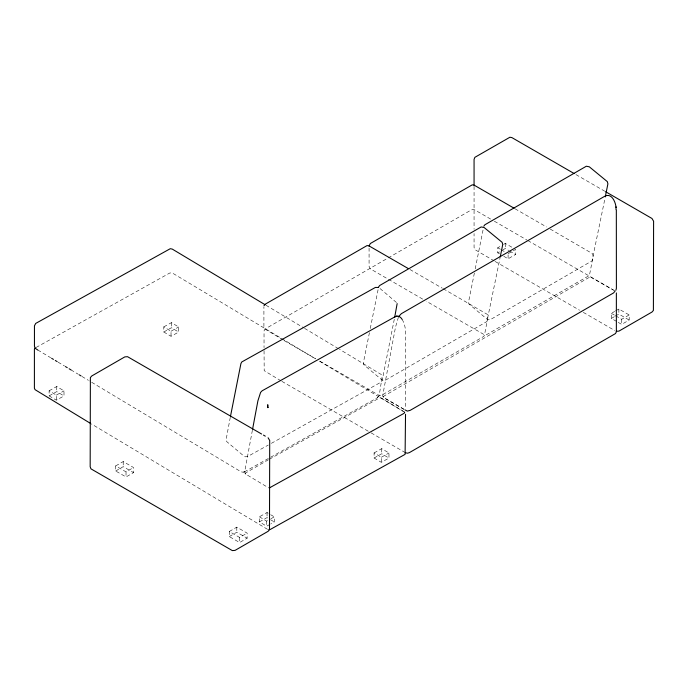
<?xml version="1.0" encoding="UTF-8"?>
<svg xmlns="http://www.w3.org/2000/svg" width="688" height="688" viewBox="0 0 688 688"><rect width="100%" height="100%" fill="white"/><g stroke="black" fill="none" stroke-linecap="round" stroke-linejoin="round"><path stroke-width="0.52" stroke-dasharray="3.44 2.58" d="M404.183 409.386L383.801 397.621L383.775 396.176L588.223 277.935L590.992 277.195L590.373 277.204M268.466 459.739L245.186 473.206L245.659 474.092L268.733 487.921M252.384 430.232L244.799 471.099L244.868 473L245.934 474.264M230.291 417.306L225.982 440.346L226.885 441.748L243.887 456.067L245.496 456.823L247.431 456.643L268.329 445.033M394.293 319.258L382.201 380.378L381.341 381.978L269.266 444.508M369.43 332.682L363.35 362.886L363.556 364.52L381.96 379.957L384.919 380.524L486.923 321.545L500.004 258.12M370.273 328.511L378.237 288.934M474.385 273.007L468.519 302.161L468.726 303.804L487.13 319.241L490.088 319.8L592.084 260.829L605.173 197.404M475.227 268.836L483.191 229.259M269.404 459.223L379.492 397.948L381.032 397.896L404.406 411.949M398.404 317.194L395.497 327.187L382.631 395.97L383.629 397.595L403.994 409.351M377.377 397.802L379.251 395.256L382.15 376.654L381.565 374.693L339.494 349.298M115.704 465.914L123.212 461.571L133.541 467.539L133.541 472.622L126.024 476.956L115.704 470.996L115.704 465.914L126.024 471.873L133.541 467.539M499.488 253.829L497.768 252.84L497.768 247.757L500.271 246.313M503.607 244.378L505.284 243.414L513.024 247.886M115.704 470.996L123.212 466.653L133.541 472.622M497.768 252.84L499.436 251.877M502.773 249.95L505.284 248.497L508.724 250.492M508.097 253.717L515.604 249.383L515.604 254.465L508.097 258.8L503.797 256.314M229.293 531.489L236.801 527.154L247.13 533.114L247.13 538.197L239.613 542.54L229.293 536.571L229.293 531.489L239.613 537.457L247.13 533.114M616.525 321.399L611.357 318.415L611.357 313.332L614.694 311.406M615.528 310.924L618.873 308.998L629.193 314.958L629.193 320.04L621.685 324.383L617.385 321.898M229.293 536.571L236.801 532.237L247.13 538.197M611.357 318.415L614.694 316.489M615.528 316.007L618.873 314.081L629.193 320.04M615.657 315.818L621.685 319.301L629.193 314.958M36.103 347.466L169.721 273.041L171.123 272.895L173.729 273.833L315.697 358.912M49.106 390.784L56.751 386.518L63.993 390.861L63.993 395.944L56.347 400.201L49.106 395.867L49.106 390.784L56.347 395.118L56.347 400.201M163.787 326.903L171.432 322.646L178.674 326.981L178.674 332.063L171.028 336.32L163.787 331.986L163.787 326.903L171.028 331.238L171.028 336.32M49.106 395.867L56.751 391.601L63.993 395.944M163.787 331.986L171.432 327.729L178.674 332.063M56.347 395.118L63.993 390.861M171.028 331.238L178.674 326.981M244.343 471.899L377.798 397.526M270.04 524.325L266.643 526.217L259.402 521.874L259.402 516.791L267.047 512.534L269.765 514.16M374.083 452.919L381.728 448.662L388.969 452.996L388.969 458.079L381.324 462.336L374.083 458.002L374.083 452.919L381.324 457.253L381.324 462.336M259.402 521.874L267.047 517.617L269.765 519.242M374.083 458.002L381.728 453.745L388.969 458.079M259.402 516.791L266.643 521.134L270.04 519.242M270.883 518.769L274.288 516.869L274.288 521.951L270.883 523.852M381.324 457.253L388.969 452.996M244.765 471.624L243.328 472.226L241.17 471.865L89.345 380.894M243.561 472.02L244.188 471.873M590.923 277.307L614.857 290.964M383.448 397.088L383.483 396.649M380.541 397.819L380.989 397.991M267.537 529.33L91.315 423.894M575.925 174.571L604.683 191.169M515.071 208.782L546.547 226.954M550.245 229.087L592.531 253.691L593.176 256.091L589.633 274.374L588.868 275.759L486.02 334.97L484.017 334.531L426.397 301.267M490.639 219.076L474.832 209.952L472.94 209.496L471.022 210.089L265.362 328.821L264.037 330.816L264.037 347.664M494.362 221.226L526.913 240.017M527.842 240.559L613.412 289.958M509.584 250.982L515.604 254.465M497.768 247.757L500.348 249.245M501.208 249.744L505.517 252.229M611.357 313.332L614.797 315.319M494.233 260.941L474.883 249.581L474.066 247.508L474.066 233.542M495.162 261.483L579.571 310.211M583.278 312.352L614.814 330.567M409.91 269.498L442.307 288.203M443.227 288.736L487.362 314.407L488.007 316.807L484.472 335.09L483.698 336.475L380.851 395.695L378.856 395.247L319.378 360.908M422.681 299.117L370.273 268.819L369.078 266.376L369.078 248.179M283.129 339.984L264.441 328.752L263.908 327.092L263.908 306.762M284.058 340.526L315.654 358.766M280.936 380.817L264.192 370.66L264.037 348.721M281.865 381.35L370.221 432.365M371.15 432.898L405.559 452.764M265.981 305.248L303.657 327.823M304.578 328.374L338.573 348.747M319.387 361.123L403.503 411.57M37.823 350.02L50.697 357.734M58.059 362.146L64.5 366.007M70.941 369.869L78.303 374.281M81.984 376.482L88.425 380.344M270.668 514.701L274.288 516.869M270.668 519.784L274.288 521.951M380.043 288.556L396.718 302.72M402.127 319.395C407.7 328.683 404.983 340.001 405.662 350.226L405.662 408.448M621.685 319.301L621.685 324.383M618.873 308.998L618.873 314.081M508.097 254.732L508.097 258.8M505.284 243.414L505.284 248.497M474.066 186.267L474.066 229.242M381.728 448.662L381.728 453.745M267.047 512.534L267.047 517.617M266.643 521.134L266.643 526.217M239.613 537.457L239.613 542.54M236.801 527.154L236.801 532.237M171.432 322.646L171.432 327.729M126.024 471.873L126.024 476.956M123.212 461.571L123.212 466.653M56.751 386.518L56.751 391.601"/><path stroke-width="1.03" d="M369.078 246.037L370.307 243.535L472.278 184.831L474.35 185.27L514.151 208.249M252.582 429.183L257.905 400.82L260.597 392.392L262.128 390.801L395.161 316.704C397.776 315.078 400.829 317.013 402.127 319.395M230.497 416.249L240.929 363.565L241.78 361.965L375.407 287.429L378.615 287.481M394.714 317.151L397.148 303.589M500.21 257.08L502.73 244.584L502.163 242.348L484.12 227.513L481.161 226.945L379.699 285.503L378.649 286.853M605.38 196.364L607.9 183.868L607.332 181.632L589.289 166.797L586.331 166.229L484.868 224.778L483.819 226.137M615.88 290.284L616.396 288.358L616.328 210.124M264.011 305.713L265.138 304.251L367.108 245.547L369.181 245.986L408.053 268.432M398.653 316.575L401.353 313.676L604.675 196.295C611.623 192.477 615.588 202.048 616.07 207.544M35.165 347.99L34.4 349.263L34.4 388.23L35.079 389.683L90.395 423.344M395.161 316.704L395.781 316.489M396.417 316.274L397.019 316.067M268.81 529.631L270.203 529.493L405.103 454.338L405.524 414.305M269.438 487.887L403.83 413.471L404.682 412.611L404.406 411.949M616.216 331.306L618.951 331.109L652.009 312.025L653.394 310.434L653.6 221.209L651.983 218.483L605.603 191.703M405.559 452.764L407.451 453.22L409.377 452.627L615.493 333.56L616.362 331.9L616.362 292.933M574.067 173.496L511.924 137.617L509.903 137.239L474.866 157.337L474.066 159.41L474.066 185.192M405.112 409.919L407.296 411.097L410.186 410.358L613.507 292.968L615.063 291.153M261.595 434.016L127.555 356.694L124.82 356.891L91.762 375.975L90.377 377.566L90.171 466.791L90.979 468.863L232.32 550.589L235.055 550.391L268.105 531.308L269.49 529.717L269.705 440.492L268.088 437.766M263.452 435.091L265.301 436.158M616.018 209.642L616.009 206.839M265.061 304.698L172.249 249.082L170.263 248.703L35.699 323.429L34.443 325.863L34.443 346.193L35.2 348.266L37.823 350.02M51.617 358.285L53.458 359.394M55.298 360.495L57.138 361.596M65.42 366.558L67.261 367.659M69.101 368.759L70.941 369.869M79.223 374.831L81.064 375.932M268.002 407.588L267.529 407.528L267.52 404.733L267.985 404.914L268.002 407.588"/></g></svg>
